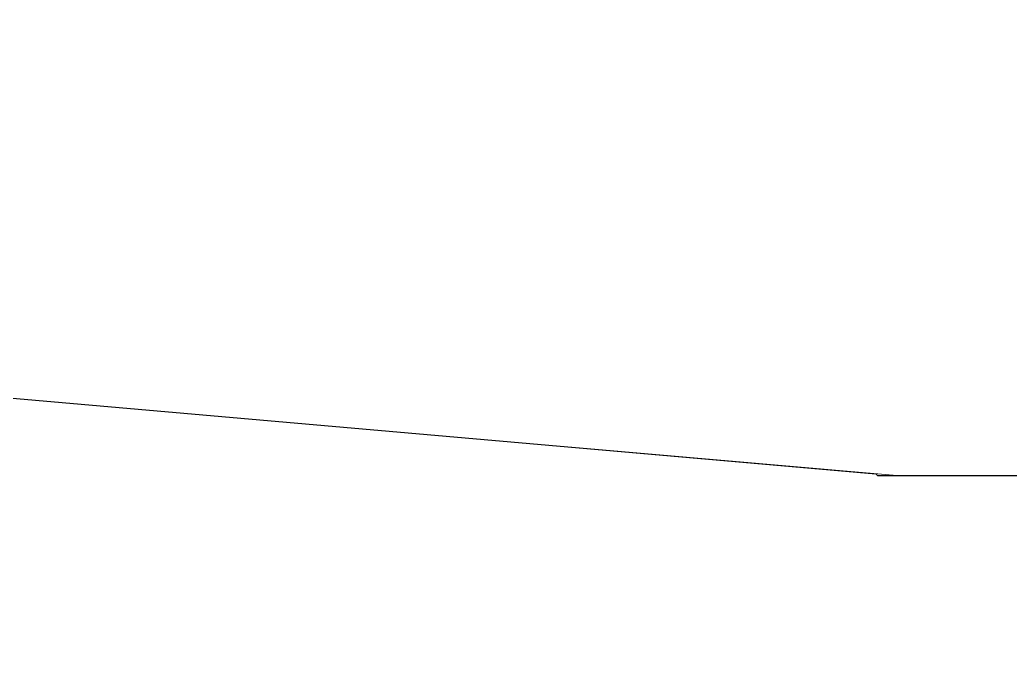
# Model space of a CAD drawing. Header units: millimetres. Extents: x -3894 to -3474, y -291 to 6.
# Drawn here: x -3735.344238 to -3735.343696, y -62.786654 to -62.786304 of the extents above; entities that cross this region are included whole.
import ezdxf

# ---------------------------------------------------------------- set-up
doc = ezdxf.new("R2010")
doc.units = ezdxf.units.MM
doc.layers.add('BLACK', color=7, linetype='Continuous')

msp = doc.modelspace()

# ---------------------------------------------------------------- linework, layer by layer
at = {"color": 7, "lineweight": 0}
for p, q in [((-3735.34376965, -62.78655239), (-3735.74396365, -62.75154139)), ((-3735.74396365, -62.75154139), (-3735.34375822, -62.78655339)), ((-3735.34376865, -62.78655339), (-3735.34376965, -62.78655239)), ((-3734.94204265, -62.78655339), (-3735.34376865, -62.78655339)), ((-3735.34375822, -62.78655339), (-3734.94205408, -62.78655339))]:
    msp.add_line(p, q, dxfattribs=at)
msp.add_arc((-3722.35964365, -86.27709939), 33.5, 359.999999999, 179.999999999, dxfattribs=at)
at = {"layer": 'BLACK', "linetype": 'Continuous'}
for p, q in [((-3735.74396365, -62.75154139), (-3735.34376965, -62.78655239)), ((-3735.34376965, -62.78655239), (-3735.34376865, -62.78655339)), ((-3735.34376865, -62.78655339), (-3735.34376765, -62.78655339)), ((-3735.34376765, -62.78655339), (-3734.94204265, -62.78655339))]:
    msp.add_line(p, q, dxfattribs=at)
at = {"layer": 'BLACK'}
msp.add_arc((-3722.35964365, -86.27709939), 33.5, 0, 180, dxfattribs=at)

doc.saveas('drawing.dxf')
